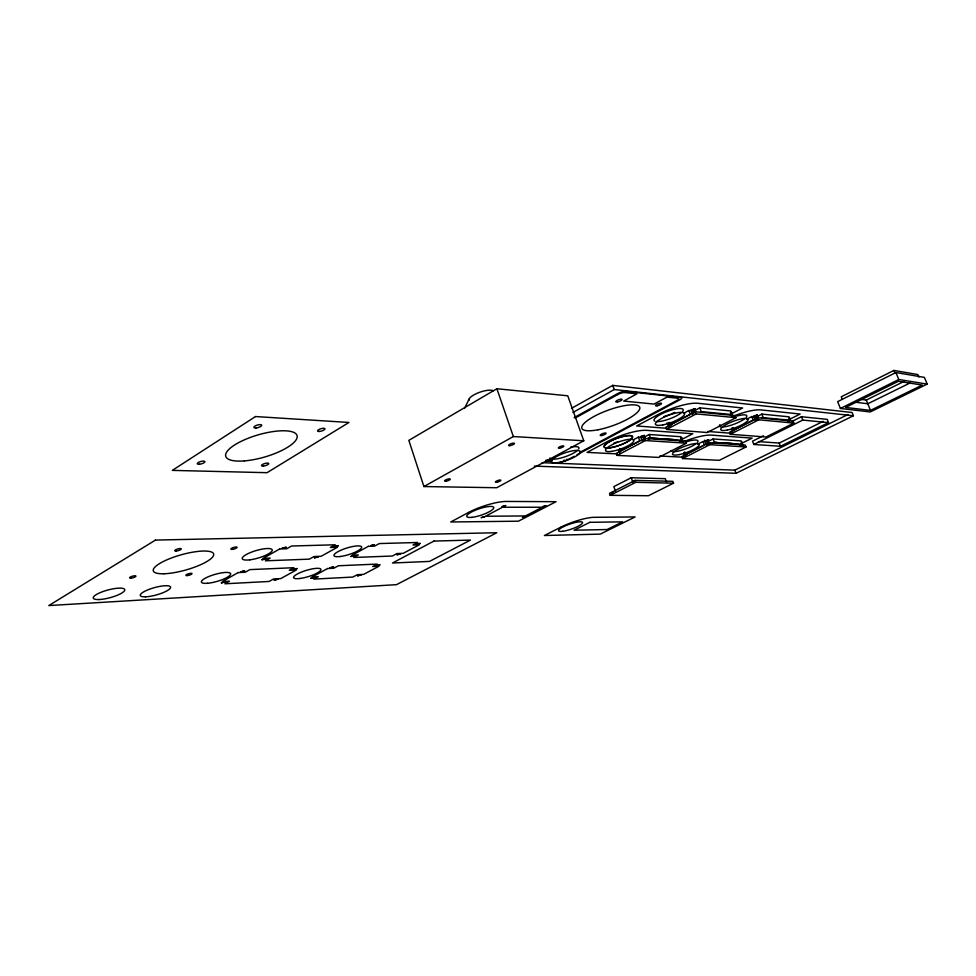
<?xml version="1.0" encoding="UTF-8"?>
<svg xmlns="http://www.w3.org/2000/svg" width="976" height="976" viewBox="0 0 976 976"><rect width="100%" height="100%" fill="white"/><g stroke="black" fill="none" stroke-linecap="round" stroke-linejoin="round"><path stroke-width="1.46" d="M706.429 444.592L709.808 443.616M733.196 416.179L731.353 416.215M731.475 431.843L732.366 431.124M464.588 408.224L469.163 399.038M496.894 388.741L408.834 440.359L423.913 486.548L496.686 487.732L583.77 440.774L567.764 395.792L496.894 388.741L513.352 436.54L583.77 440.774M618.869 452.315L620.15 451.705M693.021 413.348L694.387 412.689M633.107 481.668L634.742 480.973M423.913 486.548L513.352 436.54M684.542 455.463L683.712 456.158L684.664 456.207M571.472 408.346L612.708 385.374L852.072 412.506L853.378 415.764L736.026 473.287L534.311 466.113M572.936 412.445L614.221 389.534L853.378 415.764M574.181 417.582L617.893 393.438A5.649 1.549 -20.2 0 1 625.335 391.352L681.065 397.427A5.38 1.391 -20.6 0 1 679.516 400.001L576.901 454.84M575.108 418.082L617.698 394.585M741.345 442.836L742.199 442.165L741.321 442.104M788.998 418.911L789.926 418.192L789.084 418.106M579.732 452.474L676.405 400.77A5.173 1.33 -20.6 0 0 677.978 398.257L667.011 397.098L654.03 404.088L623.713 401.063L636.901 393.853L624.847 392.547M574.23 456.268L567.568 459.83A5.075 1.257 -19.4 0 1 560.858 461.758M633.265 439.847L638.389 437.138L645.307 437.602M683.517 413.324L688.885 410.493L695.79 411.164M621.029 449.314L618.821 450.485L619.699 452.901M680.065 441.433L682.297 440.274L680.967 436.723L649.186 434.503L643.526 437.48L644.416 439.92M670.378 423.352L668.06 424.56L668.975 427.024M693.875 410.981L699.804 407.858L730.682 410.969L732.073 414.58L701.207 411.591L699.804 407.858M644.636 438.431L616.356 453.303L617.113 455.389L658.715 457.402L686.409 443.177L685.652 441.14L644.636 438.431L645.417 440.554L686.409 443.177M695.388 411.762L665.827 427.293L666.62 429.428L707.149 432.514L736.038 417.667L735.245 415.593L695.388 411.762L696.205 413.909L736.038 417.667M617.113 455.389L645.417 440.554M666.62 429.428L696.205 413.909M648.271 439.359L650.528 438.163L682.297 440.274M680.943 439.883L692.814 433.747L646.624 430.343A29.646 7.283 -19.9 0 0 607.231 441.652L587.076 452.4L617.32 453.901M731.976 413.507L742.651 407.992L697.791 403.283A30.415 7.588 -20.5 0 0 657.751 414.727L636.669 425.963L666.876 428.293M666.535 482.156L665.266 478.679L631.216 477.74L613.831 486.621L615.539 491.367M697.816 444.165L703.11 441.457L708.271 441.799M746.628 419.216L751.788 416.581L758.425 417.228M739.735 445.629L742.419 444.275L741.138 440.932L713.102 438.968L707.637 441.762L708.503 444.056M733.537 428.549L731.317 429.684L732.195 432.002M788.144 421.364L790.389 420.241L789.047 416.837L761.878 414.105L756.18 417.008L757.071 419.338M635.108 480.363L609.512 493.405L610.195 495.32L648.406 495.735L673.525 483.193L672.83 481.327L635.108 480.363L635.815 482.303L673.525 483.193M709.113 442.689L681.809 456.585L682.541 458.561L719.3 460.33L746.03 446.984L745.298 445.068L709.113 442.689L709.869 444.678L746.03 446.984M758.023 417.777L729.56 432.27L730.329 434.283L766.026 437.004L793.854 423.108L793.098 421.156L758.023 417.777L758.803 419.802L793.854 423.108M610.195 495.32L635.815 482.303M682.541 458.561L709.869 444.678M730.329 434.283L758.803 419.802M712.212 443.531L714.408 442.421L742.419 444.275M741.26 443.58L752.13 438.126L711.406 435.125A27.926 6.381 -20.4 0 0 684.469 441.384M789.547 419.351L800.149 414.031L760.694 409.883A28.646 6.625 -20.8 0 0 733.537 416.105M763.403 435.747L752.533 441.176L753.814 444.483L780.483 446.276L828.514 422.62L827.209 419.363L801.406 416.728L791.902 421.486M918.928 377.09L917.879 374.564L893.906 370.429L841.251 396.781L842.288 399.343M895.919 372.539L837.652 401.636L840.397 408.468L870.214 411.945L927.2 384.105L924.394 377.383L895.919 372.539L898.798 379.505L927.2 384.105M753.814 444.483L802.736 420.083L828.514 422.62M840.397 408.468L898.798 379.505M758.474 441.603L779.226 443.067L823.207 421.339M860.405 399.282L866.298 400.05L904.301 381.274M909.937 383.031L867.798 403.771L854.561 402.1M542.107 462.685L734.843 470.164L847.985 414.519M870.494 410.396L922.259 385.081L898.384 381.274L845.545 407.443L870.494 410.396L866.298 400.05M730.512 413.421L731.878 412.433L730.463 412.445M680.601 439.163L682.358 438.041L680.919 438.09M732.451 428L731.512 428.33M732.805 430.916L734.562 430.404M684.749 452.339L683.834 452.669M684.957 455.267L686.689 454.767M613.404 491.831L611.391 492.965L612.379 492.978M742.187 445.544L743.48 445.495M757.925 418.387L755.156 419.79L756.071 419.875M682.236 441.628L683.676 441.579M644.697 439.029L641.976 440.335L642.598 440.615M668.072 423.096L666.632 423.23M671.146 425.292L667.913 426.829L668.963 426.915M545.743 461.16L551.782 461.392M546.011 460.196L552.074 460.452M659.837 456.024L682.578 457.146M648.271 437.797L658.641 438.492M663.082 438.785L673.452 439.481M714.212 442.201L717.177 442.396M723.118 442.799L732.024 443.385M707.722 431.453L730.451 433.21M761.451 417.521L790.389 420.241M893.906 370.429L894.98 373.027M801.406 416.728L802.736 420.083M779.226 443.067L780.483 446.276M761.878 414.105L763.232 417.606M753.814 416.545L755.253 420.29M751.788 416.581L753.143 420.095L733.769 429.965L732.878 427.634M734.843 470.164L736.026 473.287M713.102 438.968L714.408 442.421M704.745 440.139L706.587 445.044M703.11 441.457L704.416 444.91L685.823 454.377L684.969 452.083M691.191 410.469L692.692 414.458M688.885 410.493L690.288 414.239L670.17 424.816L669.243 422.34M683.773 453.925L684.627 456.195M649.186 434.503L650.528 438.163M640.768 437.053L642.208 440.969M638.389 437.138L639.731 440.81L620.48 450.936L619.601 448.496M612.708 385.374L614.221 389.534M631.216 477.74L632.936 482.51M567.117 459.196A4.892 1.22 -19.4 0 1 566.58 459.452M564.799 460.123A4.892 1.22 -19.4 0 1 563.603 460.477M617.723 394.585A5.429 1.488 -20.2 0 1 624.872 392.535M685.652 441.982A14.25 3.282 -20.3 0 1 697.559 442.201M696.23 443.507A14.25 3.282 -20.3 0 1 673.111 451.62M671.72 451.266A14.25 3.282 -20.3 0 1 671.207 450.546M737.002 416.057A14.616 3.404 -20.8 0 1 746.262 417.264M744.798 418.655A14.616 3.404 -20.8 0 1 723.277 426.951M721.154 426.951A14.616 3.404 -20.8 0 1 719.934 424.645M654.628 421.12A15.531 3.892 -20.5 0 1 668.353 411.03A15.531 3.892 -20.5 0 1 682.785 411.201M681.37 412.689A15.531 3.892 -20.5 0 1 656.177 421.559M570.643 447.154A15.348 3.88 -19.4 0 1 578.731 448.948M577.56 450.351A15.348 3.88 -19.4 0 1 552.599 459.135M550.83 458.769A15.348 3.88 -19.4 0 1 549.976 458.012M469.114 400.136A13.127 3.977 -18.9 0 1 478.545 392.694A13.127 3.977 -18.9 0 1 493.197 390.766M617.747 441.799A15.116 3.77 -19.9 0 1 614.063 442.97M630.996 439.31A15.128 3.745 -19.9 0 1 606.999 447.996A15.128 3.745 -19.9 0 1 615.246 438.932A15.128 3.745 -19.9 0 1 632.277 437.919M674.733 412.311A15.518 3.928 -20.5 0 1 671.256 413.946M670.036 414.446A15.518 3.928 -20.5 0 1 663.778 416.581M640.634 436.662L644.416 435.43L640.634 436.662M221.357 582.855L225.224 581.855L221.357 582.855M240.682 571.863L244.573 570.875L240.682 571.863M262.007 559.736L265.936 558.736L262.007 559.736M691.142 410.018L694.997 408.773L691.142 410.018M282.21 548.256L286.163 547.255L282.21 548.256M705.184 441.006L708.722 439.859L705.184 441.006M293.349 569.508L297.058 568.544L293.349 569.508M314.479 557.796L318.225 556.845L314.479 557.796M310.917 578.219L314.492 577.292L310.917 578.219M334.475 546.731L338.233 545.767L334.475 546.731M329.949 567.873L333.536 566.934L329.949 567.873M753.862 416.142L757.474 414.971L753.862 416.142M274.207 580.098L277.879 579.183L274.207 580.098M350.909 556.454L354.532 555.527L350.909 556.454M370.746 545.669L374.381 544.73L370.746 545.669M376.419 565.787L379.847 564.884L376.419 565.787M397.147 554.746L400.599 553.843L397.147 554.746M416.728 544.315L420.205 543.412L416.728 544.315M357.619 575.791L361.01 574.925L357.619 575.791M481.327 517.622L484.791 516.731L481.327 517.622M502.189 506.593L505.666 505.58L502.189 506.593M522.502 517.268L525.832 516.402L522.502 517.268M543.046 506.605L546.389 505.751L543.046 506.605M255.505 416.545L172.313 470.383L267.058 472.689L348.944 422.462L255.505 416.545M155.465 540.082L48.8 605.571L396.5 584.661L496.784 532.737L155.465 540.082M238.132 572.583L222.333 581.562L229.445 581.196L224.895 583.782L269.095 581.464L273.622 578.951L280.746 578.597L296.387 569.947L289.286 570.265L293.91 567.703L249.893 569.618L245.232 572.253L238.132 572.583M279.624 548.976L263.105 558.37L270.181 558.113L265.423 560.81L309.331 559.15L314.04 556.54L321.104 556.283L337.428 547.255L330.388 547.463L335.219 544.791L291.543 546.011L286.676 548.768L279.624 548.976M327.582 568.532L312.039 576.999L318.31 576.682L313.833 579.11L352.885 577.06L357.326 574.693L363.633 574.376L378.993 566.214L372.71 566.495L377.248 564.079L338.416 565.763L333.829 568.252L327.582 568.532M368.342 546.34L352.141 555.161L358.351 554.941L353.69 557.479L392.376 556.015L397 553.551L403.234 553.319L419.229 544.828L413.007 545.011L417.74 542.485L379.31 543.559L374.54 546.157L368.342 546.34M468.578 512.449L450.729 521.989L518.415 521.184L556.052 501.688L506.41 501.444A27.926 6.527 -18.5 0 0 468.578 512.449M433.93 541.082L392.511 563.006L429.501 561.407L470.444 540.082L433.93 541.082M502.518 507.239L485.475 516.243L525.442 515.95L542.229 507.239L502.518 507.239M560.944 527.138L544.388 535.507L600.277 534.116L635.144 516.938L594.164 517.317A24.827 5.148 -19.2 0 0 560.944 527.138M589.846 522.319L574.059 530.212L607.109 529.529L622.651 521.855L589.846 522.319M562.798 531.286A12.664 2.635 -19.1 0 0 582.391 523.209A12.664 2.635 -19.1 0 0 566.641 525.271A12.664 2.635 -19.1 0 0 562.798 531.286M319.408 431.465A3.855 1.208 -16.9 0 0 324.947 428.867A3.855 1.208 -16.9 0 0 319.347 429.318A3.855 1.208 -16.9 0 0 319.408 431.465M256.029 427.964A4.063 1.305 -16.1 0 0 261.727 425.231A4.063 1.305 -16.1 0 0 255.688 425.695A4.063 1.305 -16.1 0 0 256.029 427.964M263.435 466.064A3.77 1.122 -16.2 0 0 268.729 463.588A3.77 1.122 -16.2 0 0 263.142 464.125A3.77 1.122 -16.2 0 0 263.435 466.064M199.458 464.222A3.965 1.22 -15.4 0 0 204.899 461.624A3.965 1.22 -15.4 0 0 198.897 462.173A3.965 1.22 -15.4 0 0 199.458 464.222M244.39 460.904A37.125 11.541 -16.2 0 0 297.192 436.321A37.125 11.541 -16.2 0 0 242.646 440.627A37.125 11.541 -16.2 0 0 244.39 460.904M163.907 573.766A31.317 7.942 -15.6 0 0 213.244 556.125A31.317 7.942 -15.6 0 0 173.35 557.284A31.317 7.942 -15.6 0 0 163.907 573.766M130.772 578.146A3.343 0.842 -15.2 0 0 135.957 576.279A3.343 0.842 -15.2 0 0 131.528 576.474A3.343 0.842 -15.2 0 0 130.772 578.146M186.989 575.584A3.196 0.781 -15.7 0 0 192.004 573.778A3.196 0.781 -15.7 0 0 187.892 573.961A3.196 0.781 -15.7 0 0 186.989 575.584M175.924 551.025A3.404 0.891 -15.5 0 0 181.255 549.098A3.404 0.891 -15.5 0 0 176.851 549.22A3.404 0.891 -15.5 0 0 175.924 551.025M232.556 549.342A3.257 0.83 -16.1 0 0 237.083 547.304A3.257 0.83 -16.1 0 0 232.203 547.951A3.257 0.83 -16.1 0 0 232.556 549.342M99.052 599.532A16.299 3.989 -15 0 0 124.599 590.59A16.299 3.989 -15 0 0 103.432 591.383A16.299 3.989 -15 0 0 99.052 599.532M207.546 583.27A15.213 3.66 -16 0 0 230.617 574.315A15.213 3.66 -16 0 0 209.913 576.084A15.213 3.66 -16 0 0 207.546 583.27M249.868 559.821A15.616 3.88 -16.4 0 0 272.255 550.122A15.616 3.88 -16.4 0 0 249.575 552.916A15.616 3.88 -16.4 0 0 249.868 559.821M145.509 596.824A15.714 3.782 -15.5 0 0 170.336 588.138A15.714 3.782 -15.5 0 0 150.426 588.882A15.714 3.782 -15.5 0 0 145.509 596.824M340.331 556.503A14.518 3.428 -17.3 0 0 361.693 547.402A14.518 3.428 -17.3 0 0 341.405 550A14.518 3.428 -17.3 0 0 340.331 556.503M300.218 578.451A14.262 3.27 -16.9 0 0 320.958 569.642A14.262 3.27 -16.9 0 0 300.669 572.412A14.262 3.27 -16.9 0 0 300.218 578.451M472.018 517.329A14.25 3.355 -18.5 0 0 493.685 508.179A14.25 3.355 -18.5 0 0 475.031 510.338A14.25 3.355 -18.5 0 0 472.018 517.329M610.195 447.716A15.006 3.709 -19.9 0 0 632.436 437.346A15.006 3.709 -19.9 0 0 612.355 440.213A15.006 3.709 -19.9 0 0 610.195 447.716M611.525 451.388A15.006 3.672 -19.9 0 0 633.778 441.03A15.006 3.672 -19.9 0 0 613.697 443.946A15.006 3.672 -19.9 0 0 611.525 451.388M679.186 454.609A14.25 3.245 -20.3 0 0 699.316 444.605A14.25 3.245 -20.3 0 0 679.198 448.631A14.25 3.245 -20.3 0 0 679.186 454.609M727.242 430.074A14.628 3.367 -20.8 0 0 748.189 419.656A14.628 3.367 -20.8 0 0 727.998 423.584A14.628 3.367 -20.8 0 0 727.242 430.074M662.838 424.914A15.543 3.855 -20.4 0 0 684.652 413.739A15.543 3.855 -20.4 0 0 662.606 417.887A15.543 3.855 -20.4 0 0 662.838 424.914M559.48 462.368A15.36 3.843 -19.4 0 0 580.256 451.583A15.36 3.843 -19.4 0 0 557.552 455.999A15.36 3.843 -19.4 0 0 559.48 462.368M598.068 429.769A30.793 8.076 -20 0 0 639.78 407.468A30.793 8.076 -20 0 0 594.518 416.179A30.793 8.076 -20 0 0 598.068 429.769M601.253 435.564A3.135 0.805 -19.8 0 0 606.072 433.454A3.135 0.805 -19.8 0 0 602.119 433.832A3.135 0.805 -19.8 0 0 601.253 435.564M617.576 401.905A3.343 0.903 -20.2 0 0 622.078 399.44A3.343 0.903 -20.2 0 0 617.125 400.404A3.343 0.903 -20.2 0 0 617.576 401.905M657.141 405.796A3.233 0.842 -20.5 0 0 661.545 403.442A3.233 0.842 -20.5 0 0 656.848 404.369A3.233 0.842 -20.5 0 0 657.141 405.796M445.812 481.217A3.013 0.781 -18.3 0 0 450.265 479.228A3.013 0.781 -18.3 0 0 446.142 479.692A3.013 0.781 -18.3 0 0 445.812 481.217M509.801 445.654A3.099 0.83 -19 0 0 514.474 443.568A3.099 0.83 -19 0 0 510.363 443.97A3.099 0.83 -19 0 0 509.801 445.654M496.894 482.217A2.891 0.72 -18.7 0 0 500.859 480.253A2.891 0.72 -18.7 0 0 496.613 480.997A2.891 0.72 -18.7 0 0 496.894 482.217M559.553 448.191A2.891 0.744 -19.4 0 0 563.799 446.203A2.891 0.744 -19.4 0 0 559.858 446.74A2.891 0.744 -19.4 0 0 559.553 448.191"/></g></svg>
